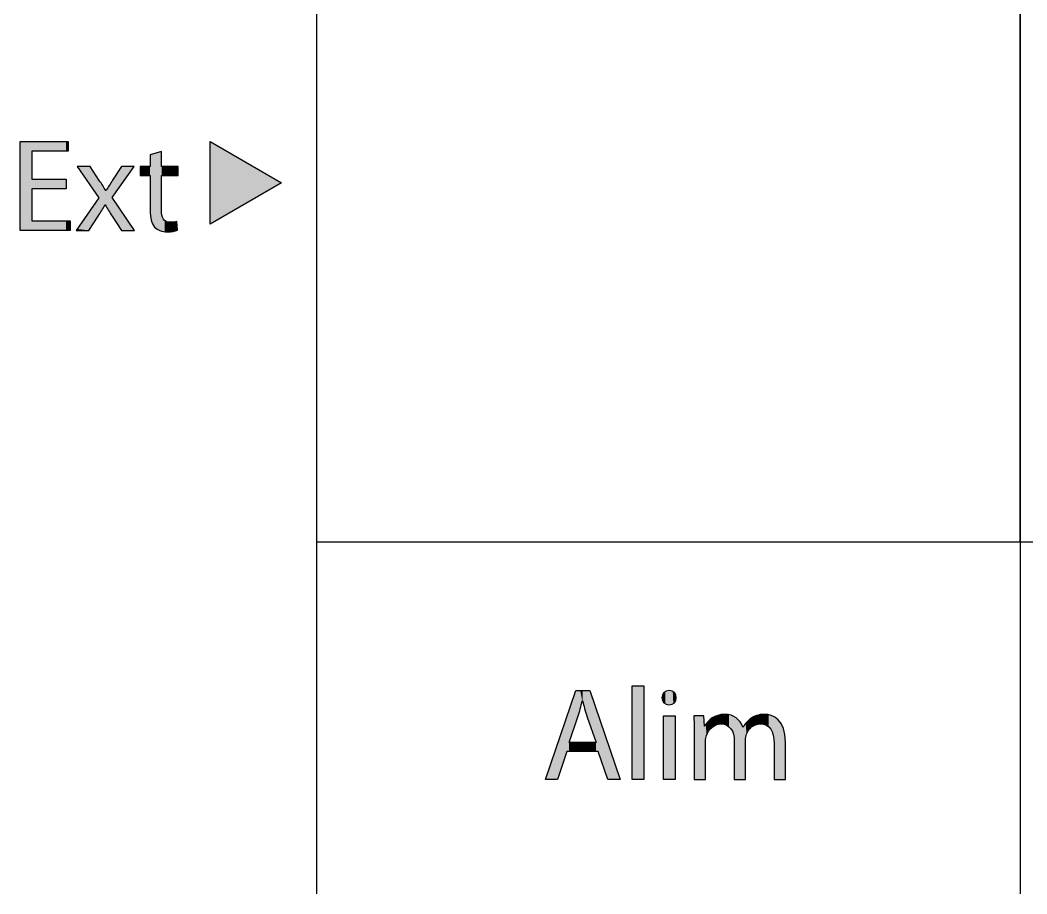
# Model space of a CAD drawing. Extents: x 0 to 360, y -268 to 0.
# Drawn here: x 220.26 to 243.15, y -180 to -160.13 of the extents above; entities that cross this region are included whole.
import ezdxf

# ---------------------------------------------------------------- set-up
doc = ezdxf.new("R2010")
doc.units = 0
doc.layers.add('LAYER_1', color=7, linetype='CONTINUOUS')

# ---------------------------------------------------------------- blocks, each defined once
blk = doc.blocks.new('*U330')
at = {"layer": 'LAYER_1', "color": 250, "extrusion": (0, 0, -1)}
for points in [[(-220.258, -164.917), (-220.258, -162.896), (-220.522, -164.917)], [(-220.522, -164.917), (-220.258, -162.896), (-220.522, -162.896)], [(-221.304, -163.115), (-221.304, -162.896), (-221.353, -163.115)], [(-221.353, -163.115), (-221.304, -162.896), (-221.353, -162.896)], [(-221.304, -164.917), (-221.304, -164.698), (-221.353, -164.917)], [(-221.353, -164.917), (-221.304, -164.698), (-221.353, -164.698)], [(-221.353, -164.917), (-221.353, -164.698), (-221.397, -164.917)], [(-221.397, -164.917), (-221.353, -164.698), (-221.397, -164.698)]]:
    blk.add_solid(points, dxfattribs=at)
at = {"layer": 'LAYER_1', "color": 250}
for points in [[(220.522, -163.115), (220.522, -162.896), (221.304, -163.115)], [(221.304, -163.115), (220.522, -162.896), (221.304, -162.896)], [(220.522, -163.97), (220.522, -163.754), (221.304, -163.97)], [(221.304, -163.97), (220.522, -163.754), (221.304, -163.754)], [(220.522, -164.917), (220.522, -164.698), (221.304, -164.917)], [(221.304, -164.917), (220.522, -164.698), (221.304, -164.698)]]:
    blk.add_solid(points, dxfattribs=at)
blk = doc.blocks.new('*U331')
at = {"layer": 'LAYER_1', "color": 250, "extrusion": (0, 0, -1)}
for points in [[(-221.823, -163.852), (-221.557, -163.466), (-221.823, -163.466)], [(-221.85, -163.89), (-221.823, -163.466), (-221.85, -163.466)], [(-222.033, -164.156), (-221.85, -163.466), (-222.033, -163.742)], [(-222.561, -163.873), (-222.561, -163.466), (-222.564, -163.869)], [(-222.564, -163.869), (-222.561, -163.466), (-222.564, -163.466)], [(-222.564, -163.869), (-222.564, -163.466), (-222.848, -163.466)], [(-222.048, -164.177), (-222.033, -163.742), (-222.048, -163.764)], [(-222.048, -164.566), (-222.048, -163.764), (-222.057, -164.552)], [(-222.057, -164.552), (-222.048, -163.764), (-222.057, -163.778)], [(-222.057, -164.552), (-222.057, -163.778), (-222.186, -164.338)], [(-222.186, -164.338), (-222.057, -163.778), (-222.186, -163.979)], [(-222.354, -164.167), (-222.354, -163.785), (-222.36, -164.159)], [(-222.36, -164.159), (-222.36, -163.775), (-222.561, -163.873)], [(-222.186, -164.338), (-222.186, -163.979), (-222.192, -164.338)], [(-222.192, -164.338), (-222.186, -163.979), (-222.192, -163.988)], [(-222.207, -164.363), (-222.192, -163.988), (-222.207, -164.012)], [(-222.213, -164.373), (-222.207, -164.012), (-222.213, -164.012)], [(-222.033, -164.59), (-222.033, -164.197), (-222.048, -164.566)], [(-222.36, -164.608), (-222.354, -164.167), (-222.36, -164.177)], [(-222.561, -164.913), (-222.36, -164.177), (-222.561, -164.474)], [(-221.823, -164.917), (-221.823, -164.499), (-221.85, -164.875)], [(-221.85, -164.875), (-221.85, -164.461), (-222.033, -164.59)], [(-222.564, -164.917), (-222.561, -164.474), (-222.564, -164.478)], [(-222.564, -164.917), (-222.564, -164.478), (-222.848, -164.917)], [(-222.848, -164.917), (-222.564, -164.478), (-222.848, -164.899)], [(-222.848, -164.917), (-222.848, -164.899), (-222.861, -164.917)]]:
    blk.add_solid(points, dxfattribs=at)
at = {"layer": 'LAYER_1', "color": 250}
for points in [[(221.823, -163.852), (221.823, -163.466), (221.85, -163.89)], [(221.85, -163.89), (221.85, -163.466), (222.033, -164.156)], [(222.561, -163.873), (222.36, -163.775), (222.561, -163.466)], [(222.033, -164.156), (222.033, -163.742), (222.048, -164.177)], [(222.348, -164.59), (222.213, -164.012), (222.348, -163.794)], [(222.354, -164.599), (222.348, -163.794), (222.354, -163.785)], [(222.348, -164.59), (222.348, -163.794), (222.354, -164.599)], [(222.36, -164.159), (222.354, -163.785), (222.36, -163.775)], [(222.192, -164.338), (222.192, -163.988), (222.207, -164.363)], [(222.207, -164.363), (222.207, -164.012), (222.213, -164.373)], [(222.213, -164.373), (222.213, -164.012), (222.348, -164.59)], [(222.033, -164.59), (221.85, -164.461), (222.033, -164.197)], [(222.048, -164.566), (222.033, -164.197), (222.048, -164.177)], [(222.354, -164.599), (222.354, -164.167), (222.36, -164.608)], [(222.36, -164.608), (222.36, -164.177), (222.561, -164.913)], [(221.823, -164.917), (221.557, -164.882), (221.823, -164.499)], [(221.85, -164.875), (221.823, -164.499), (221.85, -164.461)], [(222.561, -164.913), (222.561, -164.474), (222.564, -164.917)], [(221.557, -164.917), (221.532, -164.917), (221.557, -164.882)], [(221.557, -164.917), (221.557, -164.882), (221.823, -164.917)]]:
    blk.add_solid(points, dxfattribs=at)
blk = doc.blocks.new('*U332')
at = {"layer": 'LAYER_1', "color": 250}
for points in [[(223.22, -164.579), (223.214, -163.196), (223.22, -163.194)], [(223.214, -164.458), (223.214, -163.196), (223.22, -164.579)], [(223.238, -164.682), (223.22, -163.194), (223.238, -163.189)], [(223.22, -164.579), (223.22, -163.194), (223.238, -164.682)], [(223.27, -164.769), (223.238, -163.189), (223.27, -163.179)], [(223.238, -164.682), (223.238, -163.189), (223.27, -164.769)], [(223.316, -164.839), (223.27, -163.179), (223.316, -163.165)], [(223.27, -164.769), (223.27, -163.179), (223.316, -164.839)], [(223.37, -164.886), (223.316, -163.165), (223.37, -163.149)], [(223.316, -164.839), (223.316, -163.165), (223.37, -164.886)], [(223.436, -164.92), (223.37, -163.149), (223.436, -163.129)], [(223.37, -164.886), (223.37, -163.149), (223.436, -164.92)], [(223.473, -164.931), (223.436, -163.129), (223.473, -163.118)], [(223.436, -164.92), (223.436, -163.129), (223.473, -164.931)], [(222.99, -163.667), (222.99, -163.466), (223.214, -163.667)], [(223.214, -163.667), (222.99, -163.466), (223.214, -163.466)], [(223.473, -164.931), (223.473, -164.449), (223.483, -164.934)], [(223.483, -164.934), (223.483, -164.569), (223.497, -164.937)], [(223.497, -164.937), (223.497, -164.618), (223.514, -164.942)], [(223.514, -164.942), (223.514, -164.652), (223.517, -164.943)], [(223.517, -164.943), (223.517, -164.658), (223.543, -164.945)], [(223.543, -164.945), (223.543, -164.689), (223.578, -164.948)], [(223.578, -164.948), (223.578, -164.712), (223.602, -164.95)], [(223.737, -164.939), (223.67, -164.731), (223.737, -164.728)], [(223.759, -164.933), (223.737, -164.728), (223.759, -164.727)], [(223.823, -164.917), (223.759, -164.727), (223.823, -164.713)]]:
    blk.add_solid(points, dxfattribs=at)
at = {"layer": 'LAYER_1', "color": 250, "extrusion": (0, 0, -1)}
for points in [[(-223.473, -163.667), (-223.473, -163.466), (-223.483, -163.667)], [(-223.483, -163.667), (-223.473, -163.466), (-223.483, -163.466)], [(-223.483, -163.667), (-223.483, -163.466), (-223.497, -163.667)], [(-223.497, -163.667), (-223.483, -163.466), (-223.497, -163.466)], [(-223.497, -163.667), (-223.497, -163.466), (-223.514, -163.667)], [(-223.514, -163.667), (-223.497, -163.466), (-223.514, -163.466)], [(-223.514, -163.667), (-223.514, -163.466), (-223.517, -163.667)], [(-223.517, -163.667), (-223.514, -163.466), (-223.517, -163.466)], [(-223.517, -163.667), (-223.517, -163.466), (-223.543, -163.667)], [(-223.543, -163.667), (-223.517, -163.466), (-223.543, -163.466)], [(-223.543, -163.667), (-223.543, -163.466), (-223.578, -163.667)], [(-223.578, -163.667), (-223.543, -163.466), (-223.578, -163.466)], [(-223.578, -163.667), (-223.578, -163.466), (-223.602, -163.667)], [(-223.602, -163.667), (-223.578, -163.466), (-223.602, -163.466)], [(-223.602, -163.667), (-223.602, -163.466), (-223.62, -163.667)], [(-223.62, -163.667), (-223.602, -163.466), (-223.62, -163.466)], [(-223.62, -163.667), (-223.62, -163.466), (-223.67, -163.667)], [(-223.67, -163.667), (-223.62, -163.466), (-223.67, -163.466)], [(-223.67, -163.667), (-223.67, -163.466), (-223.737, -163.667)], [(-223.737, -163.667), (-223.67, -163.466), (-223.737, -163.466)], [(-223.737, -163.667), (-223.737, -163.466), (-223.759, -163.667)], [(-223.759, -163.667), (-223.737, -163.466), (-223.759, -163.466)], [(-223.759, -163.667), (-223.759, -163.466), (-223.823, -163.667)], [(-223.823, -163.667), (-223.759, -163.466), (-223.823, -163.466)], [(-223.823, -163.667), (-223.823, -163.466), (-223.835, -163.667)], [(-223.835, -163.667), (-223.823, -163.466), (-223.835, -163.466)], [(-223.835, -163.667), (-223.835, -163.466), (-223.85, -163.667)], [(-223.85, -163.667), (-223.835, -163.466), (-223.85, -163.466)], [(-223.483, -164.934), (-223.473, -164.449), (-223.483, -164.569)], [(-223.497, -164.937), (-223.483, -164.569), (-223.497, -164.618)], [(-223.514, -164.942), (-223.497, -164.618), (-223.514, -164.652)], [(-223.517, -164.943), (-223.514, -164.652), (-223.517, -164.658)], [(-223.543, -164.945), (-223.517, -164.658), (-223.543, -164.689)], [(-223.578, -164.948), (-223.543, -164.689), (-223.578, -164.712)], [(-223.602, -164.95), (-223.578, -164.712), (-223.602, -164.72)], [(-223.602, -164.95), (-223.602, -164.72), (-223.62, -164.948)], [(-223.62, -164.948), (-223.602, -164.72), (-223.62, -164.726)], [(-223.62, -164.948), (-223.62, -164.726), (-223.67, -164.944)], [(-223.67, -164.944), (-223.62, -164.726), (-223.67, -164.731)], [(-223.67, -164.944), (-223.67, -164.731), (-223.737, -164.939)], [(-223.737, -164.939), (-223.737, -164.728), (-223.759, -164.933)], [(-223.759, -164.933), (-223.759, -164.727), (-223.823, -164.917)], [(-223.823, -164.917), (-223.823, -164.713), (-223.835, -164.914)]]:
    blk.add_solid(points, dxfattribs=at)
blk = doc.blocks.new('*U333')
at = {"layer": 'LAYER_1', "color": 250, "extrusion": (0, 0, -1)}
blk.add_solid([(-224.576, -164.772), (-224.576, -162.895), (-226.202, -163.834)], dxfattribs=at)
blk = doc.blocks.new('BLOCK_41')
at = {"layer": 'LAYER_1'}
for points in [[(221.304, -163.97), (220.522, -163.97), (220.522, -164.698), (221.397, -164.698), (221.397, -164.917), (220.258, -164.917), (220.258, -162.896), (221.353, -162.896), (221.353, -163.115), (220.522, -163.115), (220.522, -163.754), (221.304, -163.754), (221.304, -163.97)], [(224.576, -164.772), (224.576, -162.895), (226.202, -163.834), (224.576, -164.772)]]:
    blk.add_lwpolyline(points, dxfattribs=at)
for points, knots in [([(223.473, -163.118), (223.473, -163.118), (223.473, -163.466), (223.473, -163.466), (223.473, -163.466), (223.85, -163.466), (223.85, -163.466), (223.85, -163.466), (223.85, -163.667), (223.85, -163.667), (223.85, -163.667), (223.473, -163.667), (223.473, -163.667), (223.473, -163.667), (223.473, -164.449), (223.473, -164.449), (223.473, -164.629), (223.524, -164.731), (223.67, -164.731), (223.742, -164.731), (223.784, -164.725), (223.823, -164.713), (223.823, -164.713), (223.835, -164.914), (223.835, -164.914), (223.784, -164.932), (223.703, -164.95), (223.602, -164.95), (223.478, -164.95), (223.38, -164.908), (223.316, -164.839), (223.245, -164.758), (223.214, -164.629), (223.214, -164.458), (223.214, -164.458), (223.214, -163.667), (223.214, -163.667), (223.214, -163.667), (222.99, -163.667), (222.99, -163.667), (222.99, -163.667), (222.99, -163.466), (222.99, -163.466), (222.99, -163.466), (223.214, -163.466), (223.214, -163.466), (223.214, -163.466), (223.214, -163.196), (223.214, -163.196), (223.214, -163.196), (223.473, -163.118), (223.473, -163.118)], [0, 0, 0, 0, 1, 1, 1, 2, 2, 2, 3, 3, 3, 4, 4, 4, 5, 5, 5, 6, 6, 6, 7, 7, 7, 8, 8, 8, 9, 9, 9, 10, 10, 10, 11, 11, 11, 12, 12, 12, 13, 13, 13, 14, 14, 14, 15, 15, 15, 16, 16, 16, 17, 17, 17, 17]), ([(221.85, -163.466), (221.85, -163.466), (222.057, -163.778), (222.057, -163.778), (222.114, -163.859), (222.159, -163.931), (222.207, -164.012), (222.207, -164.012), (222.213, -164.012), (222.213, -164.012), (222.261, -163.928), (222.309, -163.853), (222.36, -163.775), (222.36, -163.775), (222.561, -163.466), (222.561, -163.466), (222.561, -163.466), (222.848, -163.466), (222.848, -163.466), (222.848, -163.466), (222.354, -164.167), (222.354, -164.167), (222.354, -164.167), (222.861, -164.917), (222.861, -164.917), (222.861, -164.917), (222.564, -164.917), (222.564, -164.917), (222.564, -164.917), (222.348, -164.59), (222.348, -164.59), (222.291, -164.506), (222.243, -164.425), (222.192, -164.338), (222.192, -164.338), (222.186, -164.338), (222.186, -164.338), (222.138, -164.425), (222.09, -164.503), (222.033, -164.59), (222.033, -164.59), (221.823, -164.917), (221.823, -164.917), (221.823, -164.917), (221.532, -164.917), (221.532, -164.917), (221.532, -164.917), (222.048, -164.177), (222.048, -164.177), (222.048, -164.177), (221.557, -163.466), (221.557, -163.466), (221.557, -163.466), (221.85, -163.466), (221.85, -163.466)], [0, 0, 0, 0, 1, 1, 1, 2, 2, 2, 3, 3, 3, 4, 4, 4, 5, 5, 5, 6, 6, 6, 7, 7, 7, 8, 8, 8, 9, 9, 9, 10, 10, 10, 11, 11, 11, 12, 12, 12, 13, 13, 13, 14, 14, 14, 15, 15, 15, 16, 16, 16, 17, 17, 17, 18, 18, 18, 18])]:
    blk.add_open_spline(points, degree=3, knots=knots, dxfattribs=at)
at = {"layer": 'LAYER_1', "color": 250}
for name in ['*U330', '*U333', '*U332', '*U331']:
    blk.add_blockref(name, (0, 0), dxfattribs=at)
blk = doc.blocks.new('*U334')
at = {"layer": 'LAYER_1', "color": 250}
for points in [[(232.896, -176.1), (232.741, -175.836), (232.896, -175.379)], [(233.047, -175.61), (233.047, -175.379), (233.093, -175.789)], [(233.093, -175.789), (233.093, -175.379), (233.151, -175.979)], [(233.151, -175.979), (233.151, -175.379), (233.209, -176.144)], [(233.209, -176.144), (233.209, -175.379), (233.353, -176.561)], [(232.687, -176.765), (232.477, -176.609), (232.687, -175.993)], [(232.741, -176.765), (232.687, -175.993), (232.741, -175.836)], [(233.403, -176.765), (233.403, -175.951), (233.619, -177.4)], [(232.477, -177.4), (232.207, -177.4), (232.477, -176.609)]]:
    blk.add_solid(points, dxfattribs=at)
at = {"layer": 'LAYER_1', "color": 250, "extrusion": (0, 0, -1)}
for points in [[(-232.896, -176.1), (-232.896, -175.379), (-232.938, -175.976)], [(-232.938, -175.976), (-232.896, -175.379), (-232.938, -175.379)], [(-232.938, -175.976), (-232.938, -175.379), (-232.994, -175.791)], [(-232.994, -175.791), (-232.938, -175.379), (-232.994, -175.379)], [(-232.994, -175.791), (-232.994, -175.379), (-233.04, -175.61)], [(-233.04, -175.61), (-232.994, -175.379), (-233.04, -175.379)], [(-233.04, -175.61), (-233.04, -175.379), (-233.047, -175.61)], [(-233.047, -175.61), (-233.04, -175.379), (-233.047, -175.379)], [(-233.093, -175.789), (-233.047, -175.379), (-233.093, -175.379)], [(-233.151, -175.979), (-233.093, -175.379), (-233.151, -175.379)], [(-233.209, -176.144), (-233.151, -175.379), (-233.209, -175.379)], [(-233.353, -176.561), (-233.209, -175.379), (-233.353, -175.801)], [(-233.353, -176.765), (-233.353, -175.801), (-233.403, -176.765)], [(-233.403, -176.765), (-233.353, -175.801), (-233.403, -175.951)], [(-232.687, -176.765), (-232.687, -175.993), (-232.741, -176.765)], [(-232.741, -176.561), (-232.741, -175.836), (-232.896, -176.1)], [(-233.619, -177.4), (-233.403, -175.951), (-233.619, -176.583)], [(-232.477, -177.4), (-232.477, -176.609), (-232.687, -176.765)], [(-232.741, -176.765), (-232.741, -176.561), (-232.896, -176.765)], [(-232.896, -176.765), (-232.741, -176.561), (-232.896, -176.561)], [(-232.896, -176.765), (-232.896, -176.561), (-232.938, -176.765)], [(-232.938, -176.765), (-232.896, -176.561), (-232.938, -176.561)], [(-232.938, -176.765), (-232.938, -176.561), (-232.994, -176.765)], [(-232.994, -176.765), (-232.938, -176.561), (-232.994, -176.561)], [(-232.994, -176.765), (-232.994, -176.561), (-233.04, -176.765)], [(-233.04, -176.765), (-232.994, -176.561), (-233.04, -176.561)], [(-233.04, -176.765), (-233.04, -176.561), (-233.047, -176.765)], [(-233.047, -176.765), (-233.04, -176.561), (-233.047, -176.561)], [(-233.047, -176.765), (-233.047, -176.561), (-233.093, -176.765)], [(-233.093, -176.765), (-233.047, -176.561), (-233.093, -176.561)], [(-233.093, -176.765), (-233.093, -176.561), (-233.151, -176.765)], [(-233.151, -176.765), (-233.093, -176.561), (-233.151, -176.561)], [(-233.151, -176.765), (-233.151, -176.561), (-233.209, -176.765)], [(-233.209, -176.765), (-233.151, -176.561), (-233.209, -176.561)], [(-233.209, -176.765), (-233.209, -176.561), (-233.353, -176.765)], [(-233.353, -176.765), (-233.209, -176.561), (-233.353, -176.561)], [(-233.619, -177.4), (-233.619, -176.583), (-233.898, -177.4)]]:
    blk.add_solid(points, dxfattribs=at)
blk = doc.blocks.new('*U335')
at = {"layer": 'LAYER_1', "color": 250, "extrusion": (0, 0, -1)}
for points in [[(-234.177, -177.4), (-234.177, -175.271), (-234.441, -177.4)], [(-234.441, -177.4), (-234.177, -175.271), (-234.441, -175.271)]]:
    blk.add_solid(points, dxfattribs=at)
blk = doc.blocks.new('*U336')
at = {"layer": 'LAYER_1', "color": 250}
for points in [[(234.853, -175.558), (234.852, -175.541), (234.853, -175.525)], [(234.855, -175.574), (234.853, -175.525), (234.855, -175.509)], [(234.853, -175.558), (234.853, -175.525), (234.853, -175.558)], [(234.853, -175.558), (234.853, -175.525), (234.853, -175.525)], [(234.853, -175.558), (234.853, -175.525), (234.855, -175.574)], [(234.858, -175.59), (234.855, -175.508), (234.858, -175.494)], [(234.855, -175.575), (234.855, -175.509), (234.855, -175.508)], [(234.855, -175.575), (234.855, -175.508), (234.858, -175.59)], [(234.855, -175.574), (234.855, -175.509), (234.855, -175.575)], [(234.859, -175.591), (234.858, -175.494), (234.859, -175.493)], [(234.858, -175.59), (234.858, -175.494), (234.859, -175.591)], [(234.863, -175.604), (234.859, -175.493), (234.863, -175.479)], [(234.859, -175.591), (234.859, -175.493), (234.863, -175.604)], [(234.864, -175.606), (234.863, -175.479), (234.864, -175.478)], [(234.863, -175.604), (234.863, -175.479), (234.864, -175.606)], [(234.869, -175.619), (234.864, -175.478), (234.869, -175.465)], [(234.864, -175.606), (234.864, -175.478), (234.869, -175.619)], [(234.87, -175.62), (234.869, -175.465), (234.87, -175.463)], [(234.869, -175.619), (234.869, -175.465), (234.87, -175.62)], [(234.877, -175.632), (234.87, -175.463), (234.877, -175.452)], [(234.87, -175.62), (234.87, -175.463), (234.877, -175.632)], [(234.878, -175.634), (234.877, -175.452), (234.878, -175.45)], [(234.877, -175.632), (234.877, -175.452), (234.878, -175.634)], [(234.885, -175.644), (234.878, -175.45), (234.885, -175.44)], [(234.878, -175.634), (234.878, -175.45), (234.885, -175.644)], [(234.887, -175.646), (234.885, -175.439), (234.887, -175.437)], [(234.885, -175.644), (234.885, -175.44), (234.885, -175.439)], [(234.885, -175.644), (234.885, -175.439), (234.887, -175.646)], [(234.885, -175.644), (234.885, -175.44), (234.885, -175.644)], [(234.895, -175.656), (234.887, -175.437), (234.895, -175.427)], [(234.887, -175.646), (234.887, -175.437), (234.895, -175.656)], [(234.897, -175.658), (234.895, -175.427), (234.897, -175.425)], [(234.895, -175.656), (234.895, -175.427), (234.897, -175.658)], [(234.906, -175.666), (234.897, -175.425), (234.906, -175.417)], [(234.897, -175.658), (234.897, -175.425), (234.906, -175.666)], [(234.909, -175.668), (234.906, -175.417), (234.909, -175.414)], [(234.906, -175.666), (234.906, -175.417), (234.909, -175.668)], [(234.918, -175.676), (234.909, -175.414), (234.918, -175.407)], [(234.909, -175.668), (234.909, -175.414), (234.918, -175.676)], [(234.921, -175.677), (234.918, -175.407), (234.921, -175.405)], [(234.918, -175.676), (234.918, -175.407), (234.921, -175.677)], [(234.931, -175.684), (234.921, -175.405), (234.931, -175.399)], [(234.921, -175.677), (234.921, -175.405), (234.931, -175.684)], [(234.935, -175.685), (234.931, -175.399), (234.935, -175.396)], [(234.931, -175.684), (234.931, -175.399), (234.935, -175.685)], [(234.945, -175.69), (234.935, -175.396), (234.945, -175.391)], [(234.935, -175.685), (234.935, -175.396), (234.945, -175.69)], [(234.949, -175.692), (234.945, -175.391), (234.949, -175.389)], [(234.945, -175.69), (234.945, -175.391), (234.949, -175.692)], [(234.96, -175.696), (234.949, -175.389), (234.96, -175.385)], [(234.949, -175.692), (234.949, -175.389), (234.96, -175.696)], [(234.965, -175.697), (234.96, -175.385), (234.965, -175.384)], [(234.96, -175.696), (234.96, -175.385), (234.965, -175.697)], [(234.976, -175.7), (234.965, -175.384), (234.976, -175.381)], [(234.965, -175.697), (234.965, -175.384), (234.976, -175.7)], [(234.981, -175.701), (234.976, -175.381), (234.981, -175.38)], [(234.976, -175.7), (234.976, -175.381), (234.981, -175.701)], [(234.993, -175.702), (234.981, -175.38), (234.993, -175.378)], [(234.981, -175.701), (234.981, -175.38), (234.993, -175.702)], [(234.998, -175.703), (234.993, -175.378), (234.998, -175.377)], [(234.993, -175.702), (234.993, -175.378), (234.998, -175.703)], [(234.998, -175.703), (234.998, -175.377), (235.011, -175.703)], [(235.011, -175.703), (234.998, -175.377), (235.011, -175.377)], [(235.016, -175.703), (235.011, -175.377), (235.016, -175.376)]]:
    blk.add_solid(points, dxfattribs=at)
at = {"layer": 'LAYER_1', "color": 250, "extrusion": (0, 0, -1)}
for points in [[(-235.011, -175.703), (-235.011, -175.377), (-235.016, -175.703)], [(-235.016, -175.703), (-235.016, -175.376), (-235.03, -175.702)], [(-235.03, -175.702), (-235.016, -175.376), (-235.03, -175.377)], [(-235.03, -175.702), (-235.03, -175.377), (-235.034, -175.702)], [(-235.034, -175.702), (-235.03, -175.377), (-235.034, -175.377)], [(-235.034, -175.702), (-235.034, -175.377), (-235.048, -175.7)], [(-235.048, -175.7), (-235.034, -175.377), (-235.048, -175.379)], [(-235.048, -175.7), (-235.048, -175.379), (-235.051, -175.699)], [(-235.051, -175.699), (-235.048, -175.379), (-235.051, -175.38)], [(-235.051, -175.699), (-235.051, -175.38), (-235.065, -175.696)], [(-235.065, -175.696), (-235.051, -175.38), (-235.065, -175.383)], [(-235.065, -175.696), (-235.065, -175.383), (-235.067, -175.695)], [(-235.067, -175.695), (-235.065, -175.383), (-235.067, -175.384)], [(-235.067, -175.695), (-235.067, -175.384), (-235.081, -175.69)], [(-235.081, -175.69), (-235.067, -175.384), (-235.081, -175.389)], [(-235.081, -175.69), (-235.081, -175.389), (-235.082, -175.69)], [(-235.082, -175.69), (-235.081, -175.389), (-235.082, -175.389)], [(-235.082, -175.69), (-235.082, -175.389), (-235.096, -175.684)], [(-235.096, -175.684), (-235.082, -175.389), (-235.096, -175.396)], [(-235.096, -175.684), (-235.096, -175.396), (-235.097, -175.683)], [(-235.097, -175.683), (-235.096, -175.396), (-235.097, -175.396)], [(-235.097, -175.683), (-235.097, -175.396), (-235.11, -175.676)], [(-235.11, -175.676), (-235.097, -175.396), (-235.11, -175.404)], [(-235.11, -175.676), (-235.11, -175.404), (-235.11, -175.676)], [(-235.11, -175.676), (-235.11, -175.404), (-235.11, -175.404)], [(-235.11, -175.676), (-235.11, -175.404), (-235.122, -175.666)], [(-235.122, -175.666), (-235.11, -175.404), (-235.122, -175.413)], [(-235.122, -175.666), (-235.122, -175.413), (-235.123, -175.666)], [(-235.123, -175.666), (-235.122, -175.413), (-235.123, -175.414)], [(-235.123, -175.666), (-235.123, -175.414), (-235.134, -175.656)], [(-235.134, -175.656), (-235.123, -175.414), (-235.134, -175.424)], [(-235.134, -175.656), (-235.134, -175.424), (-235.134, -175.656)], [(-235.134, -175.656), (-235.134, -175.424), (-235.134, -175.424)], [(-235.134, -175.656), (-235.134, -175.424), (-235.144, -175.645)], [(-235.144, -175.645), (-235.134, -175.424), (-235.144, -175.436)], [(-235.144, -175.645), (-235.144, -175.436), (-235.144, -175.644)], [(-235.144, -175.644), (-235.144, -175.436), (-235.144, -175.436)], [(-235.144, -175.644), (-235.144, -175.436), (-235.149, -175.638)], [(-235.149, -175.638), (-235.144, -175.436), (-235.149, -175.443)], [(-235.149, -175.638), (-235.149, -175.443), (-235.153, -175.633)], [(-235.153, -175.633), (-235.149, -175.443), (-235.153, -175.448)], [(-235.153, -175.633), (-235.153, -175.448), (-235.153, -175.632)], [(-235.153, -175.632), (-235.153, -175.448), (-235.153, -175.449)], [(-235.153, -175.632), (-235.153, -175.449), (-235.16, -175.619)], [(-235.16, -175.619), (-235.153, -175.449), (-235.16, -175.462)], [(-235.16, -175.619), (-235.16, -175.462), (-235.161, -175.619)], [(-235.161, -175.619), (-235.16, -175.462), (-235.161, -175.463)], [(-235.161, -175.619), (-235.161, -175.463), (-235.167, -175.605)], [(-235.167, -175.605), (-235.161, -175.463), (-235.167, -175.476)], [(-235.167, -175.605), (-235.167, -175.476), (-235.167, -175.604)], [(-235.167, -175.604), (-235.167, -175.476), (-235.167, -175.477)], [(-235.167, -175.604), (-235.167, -175.477), (-235.172, -175.59)], [(-235.172, -175.59), (-235.167, -175.477), (-235.172, -175.492)], [(-235.172, -175.59), (-235.172, -175.492), (-235.172, -175.59)], [(-235.172, -175.59), (-235.172, -175.492), (-235.172, -175.492)], [(-235.172, -175.59), (-235.172, -175.492), (-235.175, -175.574)], [(-235.175, -175.574), (-235.172, -175.492), (-235.175, -175.507)], [(-235.175, -175.574), (-235.175, -175.507), (-235.176, -175.574)], [(-235.176, -175.574), (-235.175, -175.507), (-235.176, -175.508)], [(-235.176, -175.574), (-235.176, -175.508), (-235.178, -175.558)], [(-235.178, -175.558), (-235.176, -175.508), (-235.178, -175.524)], [(-235.178, -175.558), (-235.178, -175.524), (-235.178, -175.558)], [(-235.178, -175.558), (-235.178, -175.524), (-235.178, -175.525)], [(-235.178, -175.558), (-235.178, -175.525), (-235.178, -175.541)], [(-234.885, -177.4), (-234.885, -175.949), (-234.885, -177.4)], [(-234.885, -177.4), (-234.885, -175.949), (-234.885, -175.949)], [(-234.885, -177.4), (-234.885, -175.949), (-234.887, -177.4)], [(-234.887, -177.4), (-234.885, -175.949), (-234.887, -175.949)], [(-234.887, -177.4), (-234.887, -175.949), (-234.895, -177.4)], [(-234.895, -177.4), (-234.887, -175.949), (-234.895, -175.949)], [(-234.895, -177.4), (-234.895, -175.949), (-234.897, -177.4)], [(-234.897, -177.4), (-234.895, -175.949), (-234.897, -175.949)], [(-234.897, -177.4), (-234.897, -175.949), (-234.906, -177.4)], [(-234.906, -177.4), (-234.897, -175.949), (-234.906, -175.949)], [(-234.906, -177.4), (-234.906, -175.949), (-234.909, -177.4)], [(-234.909, -177.4), (-234.906, -175.949), (-234.909, -175.949)], [(-234.909, -177.4), (-234.909, -175.949), (-234.918, -177.4)], [(-234.918, -177.4), (-234.909, -175.949), (-234.918, -175.949)], [(-234.918, -177.4), (-234.918, -175.949), (-234.921, -177.4)], [(-234.921, -177.4), (-234.918, -175.949), (-234.921, -175.949)], [(-234.921, -177.4), (-234.921, -175.949), (-234.931, -177.4)], [(-234.931, -177.4), (-234.921, -175.949), (-234.931, -175.949)], [(-234.931, -177.4), (-234.931, -175.949), (-234.935, -177.4)], [(-234.935, -177.4), (-234.931, -175.949), (-234.935, -175.949)], [(-234.935, -177.4), (-234.935, -175.949), (-234.945, -177.4)], [(-234.945, -177.4), (-234.935, -175.949), (-234.945, -175.949)], [(-234.945, -177.4), (-234.945, -175.949), (-234.949, -177.4)], [(-234.949, -177.4), (-234.945, -175.949), (-234.949, -175.949)], [(-234.949, -177.4), (-234.949, -175.949), (-234.96, -177.4)], [(-234.96, -177.4), (-234.949, -175.949), (-234.96, -175.949)], [(-234.96, -177.4), (-234.96, -175.949), (-234.965, -177.4)], [(-234.965, -177.4), (-234.96, -175.949), (-234.965, -175.949)], [(-234.965, -177.4), (-234.965, -175.949), (-234.976, -177.4)], [(-234.976, -177.4), (-234.965, -175.949), (-234.976, -175.949)], [(-234.976, -177.4), (-234.976, -175.949), (-234.981, -177.4)], [(-234.981, -177.4), (-234.976, -175.949), (-234.981, -175.949)], [(-234.981, -177.4), (-234.981, -175.949), (-234.993, -177.4)], [(-234.993, -177.4), (-234.981, -175.949), (-234.993, -175.949)], [(-234.993, -177.4), (-234.993, -175.949), (-234.998, -177.4)], [(-234.998, -177.4), (-234.993, -175.949), (-234.998, -175.949)], [(-234.998, -177.4), (-234.998, -175.949), (-235.011, -177.4)], [(-235.011, -177.4), (-234.998, -175.949), (-235.011, -175.949)], [(-235.011, -177.4), (-235.011, -175.949), (-235.016, -177.4)], [(-235.016, -177.4), (-235.011, -175.949), (-235.016, -175.949)], [(-235.016, -177.4), (-235.016, -175.949), (-235.03, -177.4)], [(-235.03, -177.4), (-235.016, -175.949), (-235.03, -175.949)], [(-235.03, -177.4), (-235.03, -175.949), (-235.034, -177.4)], [(-235.034, -177.4), (-235.03, -175.949), (-235.034, -175.949)], [(-235.034, -177.4), (-235.034, -175.949), (-235.048, -177.4)], [(-235.048, -177.4), (-235.034, -175.949), (-235.048, -175.949)], [(-235.048, -177.4), (-235.048, -175.949), (-235.051, -177.4)], [(-235.051, -177.4), (-235.048, -175.949), (-235.051, -175.949)], [(-235.051, -177.4), (-235.051, -175.949), (-235.065, -177.4)], [(-235.065, -177.4), (-235.051, -175.949), (-235.065, -175.949)], [(-235.065, -177.4), (-235.065, -175.949), (-235.067, -177.4)], [(-235.067, -177.4), (-235.065, -175.949), (-235.067, -175.949)], [(-235.067, -177.4), (-235.067, -175.949), (-235.081, -177.4)], [(-235.081, -177.4), (-235.067, -175.949), (-235.081, -175.949)], [(-235.081, -177.4), (-235.081, -175.949), (-235.082, -177.4)], [(-235.082, -177.4), (-235.081, -175.949), (-235.082, -175.949)], [(-235.082, -177.4), (-235.082, -175.949), (-235.096, -177.4)], [(-235.096, -177.4), (-235.082, -175.949), (-235.096, -175.949)], [(-235.096, -177.4), (-235.096, -175.949), (-235.097, -177.4)], [(-235.097, -177.4), (-235.096, -175.949), (-235.097, -175.949)], [(-235.097, -177.4), (-235.097, -175.949), (-235.11, -177.4)], [(-235.11, -177.4), (-235.097, -175.949), (-235.11, -175.949)], [(-235.11, -177.4), (-235.11, -175.949), (-235.11, -177.4)], [(-235.11, -177.4), (-235.11, -175.949), (-235.11, -175.949)], [(-235.11, -177.4), (-235.11, -175.949), (-235.122, -177.4)], [(-235.122, -177.4), (-235.11, -175.949), (-235.122, -175.949)], [(-235.122, -177.4), (-235.122, -175.949), (-235.123, -177.4)], [(-235.123, -177.4), (-235.122, -175.949), (-235.123, -175.949)], [(-235.123, -177.4), (-235.123, -175.949), (-235.134, -177.4)], [(-235.134, -177.4), (-235.123, -175.949), (-235.134, -175.949)], [(-235.134, -177.4), (-235.134, -175.949), (-235.134, -177.4)], [(-235.134, -177.4), (-235.134, -175.949), (-235.134, -175.949)], [(-235.134, -177.4), (-235.134, -175.949), (-235.144, -177.4)], [(-235.144, -177.4), (-235.134, -175.949), (-235.144, -175.949)], [(-235.144, -177.4), (-235.144, -175.949), (-235.144, -177.4)], [(-235.144, -177.4), (-235.144, -175.949), (-235.144, -175.949)], [(-235.144, -177.4), (-235.144, -175.949), (-235.149, -177.4)], [(-235.149, -177.4), (-235.144, -175.949), (-235.149, -175.949)]]:
    blk.add_solid(points, dxfattribs=at)
blk = doc.blocks.new('*U337')
at = {"layer": 'LAYER_1', "color": 250, "extrusion": (0, 0, -1)}
for points in [[(-235.586, -176.342), (-235.575, -175.949), (-235.586, -175.949)], [(-235.586, -177.4), (-235.586, -175.949), (-235.805, -177.4)], [(-235.805, -177.4), (-235.586, -175.949), (-235.805, -175.949)], [(-235.805, -177.4), (-235.805, -175.949), (-235.817, -177.4)], [(-235.817, -177.4), (-235.805, -175.949), (-235.817, -176.186)], [(-235.984, -176.217), (-235.984, -176.009), (-235.995, -176.209)], [(-235.995, -176.209), (-235.995, -176.001), (-236.029, -176.184)], [(-236.029, -176.184), (-236.029, -175.982), (-236.054, -176.17)], [(-236.054, -176.17), (-236.054, -175.967), (-236.079, -176.158)], [(-236.079, -176.158), (-236.079, -175.958), (-236.122, -176.144)], [(-236.122, -176.144), (-236.122, -175.941), (-236.133, -176.141)], [(-236.133, -176.141), (-236.133, -175.939), (-236.192, -176.135)], [(-236.324, -176.164), (-236.285, -175.919), (-236.324, -175.922)], [(-236.356, -176.186), (-236.324, -175.922), (-236.356, -175.924)], [(-236.376, -176.199), (-236.356, -175.924), (-236.376, -175.929)], [(-236.419, -176.246), (-236.376, -175.929), (-236.419, -175.94)], [(-236.422, -176.252), (-236.419, -175.94), (-236.422, -175.94)], [(-236.452, -176.304), (-236.422, -175.94), (-236.452, -175.953)], [(-236.476, -176.371), (-236.452, -175.953), (-236.476, -175.963)], [(-236.483, -176.408), (-236.476, -175.963), (-236.483, -175.966)], [(-236.49, -176.447), (-236.483, -175.966), (-236.49, -175.971)], [(-236.495, -176.531), (-236.49, -175.971), (-236.495, -175.974)], [(-236.495, -177.4), (-236.495, -175.974), (-236.538, -177.4)], [(-236.538, -177.4), (-236.495, -175.974), (-236.538, -176)], [(-236.538, -177.4), (-236.538, -176), (-236.587, -177.4)], [(-236.587, -177.4), (-236.538, -176), (-236.587, -176.043)], [(-236.864, -176.236), (-236.864, -176.021), (-236.892, -176.206)], [(-236.892, -176.206), (-236.892, -176.003), (-236.931, -176.179)], [(-236.931, -176.179), (-236.931, -175.977), (-236.934, -176.177)], [(-236.934, -176.177), (-236.934, -175.976), (-236.981, -176.154)], [(-236.981, -176.154), (-236.981, -175.955), (-237.003, -176.148)], [(-237.003, -176.148), (-237.003, -175.945), (-237.033, -176.14)], [(-237.033, -176.14), (-237.033, -175.938), (-237.086, -176.135)], [(-237.086, -176.135), (-237.086, -175.926), (-237.088, -176.135)], [(-237.226, -176.165), (-237.181, -175.919), (-237.226, -175.923)], [(-237.258, -176.187), (-237.226, -175.923), (-237.258, -175.925)], [(-237.28, -176.202), (-237.258, -175.925), (-237.28, -175.931)], [(-237.325, -176.253), (-237.28, -175.931), (-237.325, -175.943)], [(-237.339, -176.279), (-237.325, -175.943), (-237.339, -175.947)], [(-237.359, -176.316), (-237.339, -175.947), (-237.359, -175.956)], [(-237.384, -176.393), (-237.359, -175.956), (-237.384, -175.968)], [(-237.398, -176.482), (-237.384, -175.968), (-237.398, -175.975)], [(-237.403, -176.582), (-237.398, -175.975), (-237.403, -175.978)], [(-237.403, -177.4), (-237.403, -175.978), (-237.419, -177.4)], [(-237.419, -177.4), (-237.403, -175.978), (-237.419, -175.985)], [(-237.419, -177.4), (-237.419, -175.985), (-237.494, -177.4)], [(-237.494, -177.4), (-237.419, -175.985), (-237.494, -176.045)], [(-235.817, -177.4), (-235.817, -176.186), (-235.826, -177.4)], [(-235.826, -177.4), (-235.817, -176.186), (-235.826, -176.186)], [(-235.826, -177.4), (-235.826, -176.186), (-235.844, -177.4)], [(-235.844, -176.528), (-235.844, -176.161), (-235.849, -176.46)], [(-235.849, -176.46), (-235.849, -176.154), (-235.865, -176.399)], [(-235.865, -176.399), (-235.865, -176.131), (-235.898, -176.33)], [(-235.898, -176.33), (-235.898, -176.086), (-235.911, -176.302)], [(-235.911, -176.302), (-235.911, -176.072), (-235.943, -176.265)], [(-235.943, -176.265), (-235.943, -176.041), (-235.984, -176.217)], [(-236.587, -177.4), (-236.587, -176.043), (-236.63, -177.4)], [(-236.63, -177.4), (-236.587, -176.043), (-236.63, -176.092)], [(-236.63, -177.4), (-236.63, -176.092), (-236.665, -177.4)], [(-236.665, -177.4), (-236.63, -176.092), (-236.665, -176.148)], [(-236.665, -177.4), (-236.665, -176.148), (-236.693, -177.4)], [(-236.693, -177.4), (-236.665, -176.148), (-236.693, -176.21)], [(-236.693, -177.4), (-236.693, -176.21), (-236.698, -177.4)], [(-236.698, -177.4), (-236.693, -176.21), (-236.698, -176.21)], [(-236.698, -177.4), (-236.698, -176.21), (-236.753, -177.4)], [(-236.753, -176.504), (-236.753, -176.133), (-236.759, -176.434)], [(-236.759, -176.434), (-236.759, -176.125), (-236.773, -176.372)], [(-236.773, -176.372), (-236.773, -176.104), (-236.776, -176.368)], [(-236.776, -176.368), (-236.776, -176.101), (-236.822, -176.282)], [(-236.822, -176.282), (-236.822, -176.059), (-236.864, -176.236)], [(-237.494, -177.4), (-237.494, -176.045), (-237.561, -177.4)], [(-237.561, -177.4), (-237.494, -176.045), (-237.561, -176.128)], [(-237.561, -177.4), (-237.561, -176.128), (-237.613, -177.4)], [(-237.613, -177.4), (-237.561, -176.128), (-237.613, -176.238)], [(-237.613, -177.4), (-237.613, -176.238), (-237.648, -177.4)], [(-237.648, -177.4), (-237.613, -176.238), (-237.648, -176.377)], [(-237.648, -177.4), (-237.648, -176.377), (-237.661, -177.4)], [(-237.661, -177.4), (-237.648, -176.377), (-237.661, -176.549)]]:
    blk.add_solid(points, dxfattribs=at)
at = {"layer": 'LAYER_1', "color": 250}
for points in [[(235.984, -176.217), (235.943, -176.041), (235.984, -176.009)], [(235.995, -176.209), (235.984, -176.009), (235.995, -176.001)], [(236.029, -176.184), (235.995, -176.001), (236.029, -175.982)], [(236.054, -176.17), (236.029, -175.982), (236.054, -175.967)], [(236.079, -176.158), (236.054, -175.967), (236.079, -175.958)], [(236.122, -176.144), (236.079, -175.958), (236.122, -175.941)], [(236.133, -176.141), (236.122, -175.941), (236.133, -175.939)], [(236.192, -176.135), (236.133, -175.939), (236.192, -175.926)], [(236.199, -176.136), (236.192, -175.926), (236.199, -175.925)], [(236.192, -176.135), (236.192, -175.926), (236.199, -176.136)], [(236.263, -176.143), (236.199, -175.925), (236.263, -175.92)], [(236.199, -176.136), (236.199, -175.925), (236.263, -176.143)], [(236.285, -176.15), (236.263, -175.92), (236.285, -175.919)], [(236.263, -176.143), (236.263, -175.92), (236.285, -176.15)], [(236.285, -176.15), (236.285, -175.919), (236.324, -176.164)], [(236.324, -176.164), (236.324, -175.922), (236.356, -176.186)], [(236.356, -176.186), (236.356, -175.924), (236.376, -176.199)], [(236.376, -176.199), (236.376, -175.929), (236.419, -176.246)], [(236.419, -176.246), (236.419, -175.94), (236.422, -176.252)], [(236.422, -176.252), (236.422, -175.94), (236.452, -176.304)], [(236.452, -176.304), (236.452, -175.953), (236.476, -176.371)], [(236.476, -176.371), (236.476, -175.963), (236.483, -176.408)], [(236.483, -176.408), (236.483, -175.966), (236.49, -176.447)], [(236.49, -176.447), (236.49, -175.971), (236.495, -176.531)], [(236.864, -176.236), (236.822, -176.059), (236.864, -176.021)], [(236.892, -176.206), (236.864, -176.021), (236.892, -176.003)], [(236.931, -176.179), (236.892, -176.003), (236.931, -175.977)], [(236.934, -176.177), (236.931, -175.977), (236.934, -175.976)], [(236.981, -176.154), (236.934, -175.976), (236.981, -175.955)], [(237.003, -176.148), (236.981, -175.955), (237.003, -175.945)], [(237.033, -176.14), (237.003, -175.945), (237.033, -175.938)], [(237.086, -176.135), (237.033, -175.938), (237.086, -175.926)], [(237.088, -176.135), (237.086, -175.926), (237.088, -175.925)], [(237.162, -176.143), (237.088, -175.925), (237.162, -175.92)], [(237.088, -176.135), (237.088, -175.925), (237.162, -176.143)], [(237.181, -176.149), (237.162, -175.92), (237.181, -175.919)], [(237.162, -176.143), (237.162, -175.92), (237.181, -176.149)], [(237.181, -176.149), (237.181, -175.919), (237.226, -176.165)], [(237.226, -176.165), (237.226, -175.923), (237.258, -176.187)], [(237.258, -176.187), (237.258, -175.925), (237.28, -176.202)], [(237.28, -176.202), (237.28, -175.931), (237.325, -176.253)], [(237.325, -176.253), (237.325, -175.943), (237.339, -176.279)], [(237.339, -176.279), (237.339, -175.947), (237.359, -176.316)], [(237.359, -176.316), (237.359, -175.956), (237.384, -176.393)], [(237.384, -176.393), (237.384, -175.968), (237.398, -176.482)], [(237.398, -176.482), (237.398, -175.975), (237.403, -176.582)], [(235.844, -177.4), (235.826, -176.186), (235.844, -176.161)], [(235.849, -176.46), (235.844, -176.161), (235.849, -176.154)], [(235.865, -176.399), (235.849, -176.154), (235.865, -176.131)], [(235.898, -176.33), (235.865, -176.131), (235.898, -176.086)], [(235.911, -176.302), (235.898, -176.086), (235.911, -176.072)], [(235.943, -176.265), (235.911, -176.072), (235.943, -176.041)], [(236.753, -177.4), (236.698, -176.21), (236.753, -176.133)], [(236.759, -176.434), (236.753, -176.133), (236.759, -176.125)], [(236.773, -176.372), (236.759, -176.125), (236.773, -176.104)], [(236.776, -176.368), (236.773, -176.104), (236.776, -176.101)], [(236.822, -176.282), (236.776, -176.101), (236.822, -176.059)]]:
    blk.add_solid(points, dxfattribs=at)
blk = doc.blocks.new('BLOCK_42')
at = {"layer": 'LAYER_1'}
for points in [[(234.177, -175.271), (234.441, -175.271), (234.441, -177.4), (234.177, -177.4), (234.177, -175.271)], [(232.687, -176.765), (232.477, -177.4), (232.207, -177.4), (232.896, -175.379), (233.209, -175.379), (233.898, -177.4), (233.619, -177.4), (233.403, -176.765), (232.687, -176.765)], [(234.885, -177.4), (234.885, -175.949), (235.149, -175.949), (235.149, -177.4), (234.885, -177.4)]]:
    blk.add_lwpolyline(points, dxfattribs=at)
for points, knots in [([(235.178, -175.541), (235.178, -175.631), (235.116, -175.703), (235.011, -175.703), (234.915, -175.703), (234.852, -175.631), (234.852, -175.541), (234.852, -175.451), (234.918, -175.376), (235.016, -175.376), (235.113, -175.376), (235.178, -175.448), (235.178, -175.541)], [0, 0, 0, 0, 1, 1, 1, 2, 2, 2, 3, 3, 3, 4, 4, 4, 4]), ([(233.353, -176.561), (233.353, -176.561), (233.151, -175.979), (233.151, -175.979), (233.107, -175.847), (233.076, -175.727), (233.047, -175.61), (233.047, -175.61), (233.04, -175.61), (233.04, -175.61), (233.011, -175.727), (232.98, -175.853), (232.938, -175.976), (232.938, -175.976), (232.741, -176.561), (232.741, -176.561), (232.741, -176.561), (233.353, -176.561), (233.353, -176.561)], [0, 0, 0, 0, 1, 1, 1, 2, 2, 2, 3, 3, 3, 4, 4, 4, 5, 5, 5, 6, 6, 6, 6]), ([(235.586, -176.342), (235.586, -176.189), (235.58, -176.069), (235.575, -175.949), (235.575, -175.949), (235.805, -175.949), (235.805, -175.949), (235.805, -175.949), (235.817, -176.186), (235.817, -176.186), (235.817, -176.186), (235.826, -176.186), (235.826, -176.186), (235.907, -176.048), (236.042, -175.919), (236.285, -175.919), (236.48, -175.919), (236.629, -176.039), (236.693, -176.21), (236.693, -176.21), (236.698, -176.21), (236.698, -176.21), (236.744, -176.126), (236.804, -176.066), (236.864, -176.021), (236.951, -175.955), (237.044, -175.919), (237.181, -175.919), (237.376, -175.919), (237.661, -176.045), (237.661, -176.549), (237.661, -176.549), (237.661, -177.4), (237.661, -177.4), (237.661, -177.4), (237.403, -177.4), (237.403, -177.4), (237.403, -177.4), (237.403, -176.582), (237.403, -176.582), (237.403, -176.3), (237.299, -176.135), (237.088, -176.135), (236.935, -176.135), (236.822, -176.246), (236.773, -176.372), (236.762, -176.411), (236.753, -176.456), (236.753, -176.504), (236.753, -176.504), (236.753, -177.4), (236.753, -177.4), (236.753, -177.4), (236.495, -177.4), (236.495, -177.4), (236.495, -177.4), (236.495, -176.531), (236.495, -176.531), (236.495, -176.3), (236.393, -176.135), (236.192, -176.135), (236.03, -176.135), (235.907, -176.267), (235.865, -176.399), (235.85, -176.435), (235.844, -176.483), (235.844, -176.528), (235.844, -176.528), (235.844, -177.4), (235.844, -177.4), (235.844, -177.4), (235.586, -177.4), (235.586, -177.4), (235.586, -177.4), (235.586, -176.342), (235.586, -176.342)], [0, 0, 0, 0, 1, 1, 1, 2, 2, 2, 3, 3, 3, 4, 4, 4, 5, 5, 5, 6, 6, 6, 7, 7, 7, 8, 8, 8, 9, 9, 9, 10, 10, 10, 11, 11, 11, 12, 12, 12, 13, 13, 13, 14, 14, 14, 15, 15, 15, 16, 16, 16, 17, 17, 17, 18, 18, 18, 19, 19, 19, 20, 20, 20, 21, 21, 21, 22, 22, 22, 23, 23, 23, 24, 24, 24, 25, 25, 25, 25])]:
    blk.add_open_spline(points, degree=3, knots=knots, dxfattribs=at)
at = {"layer": 'LAYER_1', "color": 250}
for name in ['*U335', '*U334', '*U336', '*U337']:
    blk.add_blockref(name, (0, 0), dxfattribs=at)
blk = doc.blocks.new('BLOCK_20')
at = {"layer": 'LAYER_1', "color": 250}
for points in [[(243, -156), (227, -156), (227, -172), (243, -172), (243, -156)], [(251, -156), (243, -156), (243, -172), (251, -172), (251, -156)], [(227, -172), (227, -180)], [(243, -172), (243, -180)]]:
    blk.add_lwpolyline(points, dxfattribs=at)
at = {"layer": 'LAYER_1'}
for name in ['BLOCK_41', 'BLOCK_42']:
    blk.add_blockref(name, (0, 0), dxfattribs=at)
blk = doc.blocks.new('BLOCK_17')
at = {"layer": 'LAYER_1'}
blk.add_blockref('BLOCK_20', (0, 0), dxfattribs=at)

msp = doc.modelspace()

# ---------------------------------------------------------------- block references
at = {"layer": 'LAYER_1'}
msp.add_blockref('BLOCK_17', (0, 0), dxfattribs=at)

doc.saveas('drawing.dxf')
